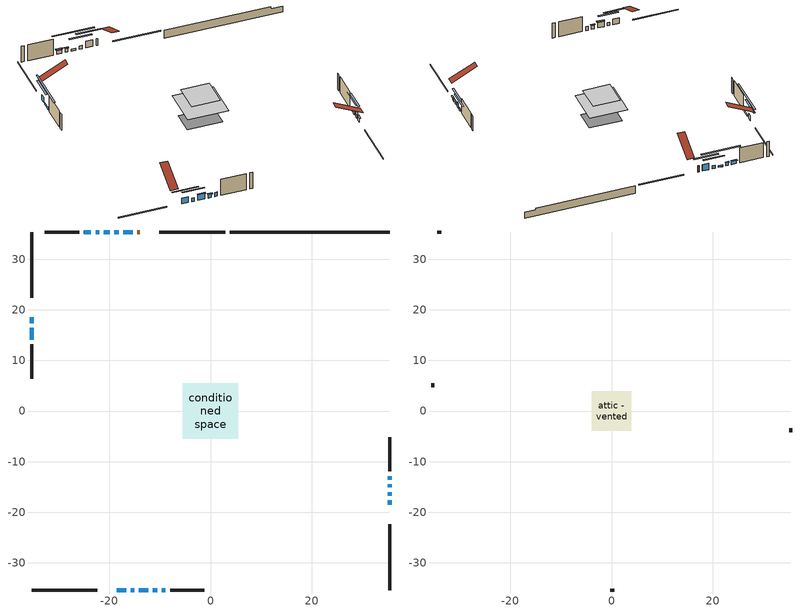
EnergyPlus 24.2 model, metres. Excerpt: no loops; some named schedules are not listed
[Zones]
conditioned space
 floor adiabatic (AdiabaticFloorConstruction): -5.47,-5.47 -5.47,5.47 5.47,5.47 5.47,-5.47 z3.05
 floor foundation (Slab1 construction): -4.73,-3.17 -4.73,3.17 4.73,3.17 4.73,-3.17 z-1.83
 wall outside (RimJoist1 construction): 2.87,35.37 -10.08,35.37 / -35.37,-35.37 -22.43,-35.37 / -35.37,35.37 -35.37,22.43 / 35.37,-35.37 35.37,-22.43 z0.61:0.91
 wall outside (AdiabaticWallConstruction 1): -13.98,35.37 -14.44,35.37 z0.61:2.64
 wall outside (AdiabaticWallConstruction): 35.37,-18.52 35.37,-17.66 / 35.37,-16.73 35.37,-16.04 / -22.01,35.37 -22.7,35.37 / -23.63,35.37 -25,35.37 z0.61:1.68; -15.37,35.37 -17.2,35.37 z0.61:2.64; -18.12,35.37 -18.99,35.37 z0.61:1.58; -35.37,18.52 -35.37,17.35 / 35.37,-15.12 35.37,-14.48 z0.61:2.24; -18.52,-35.37 -16.69,-35.37 / -14.17,-35.37 -12.34,-35.37 z0.61:2.34; -15.77,-35.37 -15.1,-35.37 z0.61:1.63; -19.91,35.37 -21.08,35.37 / -35.37,16.43 -35.37,14.09 z0.61:1.17; -11.42,-35.37 -10.55,-35.37 z0.61:1.78; -9.63,-35.37 -8.91,-35.37 z0.61:1.83; 35.37,-13.55 35.37,-12.86 z0.61:1.53
 wall outside (Wall1 construction): -25.93,35.37 -32.72,35.37 / -7.98,-35.37 -1.19,-35.37 / -35.37,13.16 -35.37,6.37 / 35.37,-11.94 35.37,-5.15 z0.61:5.49
 wall foundation (FoundationWall1 construction): 3.8,35.37,-1.83 3.8,35.37,0.61 32.22,35.37,0.61 32.22,35.37,-0.01 35.37,35.37,-0.01 35.37,35.37,-1.83
 window (WindowConstruction): 35.37,-18.52 35.37,-17.66 z0.61:1.68
 window (WindowConstruction 8): -15.37,35.37 -17.19,35.37 z0.61:2.64
 window (WindowConstruction 9): -18.12,35.37 -18.99,35.37 z0.61:1.58
 window (WindowConstruction 10): -35.37,18.52 -35.37,17.36 z0.61:2.23
 window (WindowConstruction 11): -18.52,-35.37 -16.69,-35.37 z0.61:2.34
 window (WindowConstruction 12): -15.76,-35.37 -15.1,-35.37 z0.61:1.62
 window (WindowConstruction 14): -19.92,35.37 -21.08,35.37 z0.61:1.17
 window (WindowConstruction 15): -35.37,16.43 -35.37,14.09 z0.61:1.17
 window (WindowConstruction 1): 35.37,-16.73 35.37,-16.04 z0.61:1.68
 window (WindowConstruction 2): -22.01,35.37 -22.7,35.37 z0.61:1.68
 window (WindowConstruction 3): -23.63,35.37 -25,35.37 z0.61:1.68
 window (WindowConstruction 4): -14.17,-35.37 -12.35,-35.37 z0.61:2.34
 window (WindowConstruction 5): -11.42,-35.37 -10.55,-35.37 z0.61:1.78
 window (WindowConstruction 13): -9.62,-35.37 -8.91,-35.37 z0.61:1.83
 window (WindowConstruction 6): 35.37,-15.12 35.37,-14.48 z0.61:2.23
 window (WindowConstruction 7): 35.37,-13.55 35.37,-12.87 z0.61:1.52
 door (Door): -13.98,35.37 -14.44,35.37 z0.61:2.64
 ceiling adiabatic (AdiabaticFloorConstruction): 5.47,-5.47 5.47,5.47 -5.47,5.47 -5.47,-5.47 z3.05
attic - vented
 floor to conditioned space (Floor1 construction Reversed): -3.87,-3.87 -3.87,3.87 3.87,3.87 3.87,-3.87 z5.49
 wall outside (Wall3 construction): -33.65,35.37 -34.45,35.37 / -0.26,-35.37 0.53,-35.37 / -35.37,5.44 -35.37,4.64 / 35.37,-4.22 35.37,-3.42 z0.61:5.49
 roof outside (Roof1 construction): -13.06,35.37,5.49 -13.06,28.05,9.15 -11.01,28.05,9.15 -11.01,35.37,5.49; -19.45,-35.37,5.49 -19.45,-28.05,9.15 -21.5,-28.05,9.15 -21.5,-35.37,5.49; -35.37,19.45,5.49 -28.05,19.45,9.15 -28.05,21.5,9.15 -35.37,21.5,5.49; 35.37,-19.45,5.49 28.05,-19.45,9.15 28.05,-21.5,9.15 35.37,-21.5,5.49
shading: 35.37,-17.46 35.37,-18.72 35.79,-18.72 35.79,-17.46 z1.88; -19.83,35.37 -12.73,35.37 -12.73,35.79 -19.83,35.79 z5.28; -21.63,35.37 -15.48,35.37 -15.48,35.79 -21.63,35.79 z4.22; -35.37,14.72 -35.37,21.16 -35.79,21.16 -35.79,14.72 z4.87; -14.05,-35.37 -21.16,-35.37 -21.16,-35.79 -14.05,-35.79 z4.98; -12.46,-35.37 -18.4,-35.37 -18.4,-35.79 -12.46,-35.79 z4.26; -26.16,35.37 -14.83,35.37 -14.83,35.79 -26.16,35.79 z6.25; -35.37,9.01 -35.37,21.51 -35.79,21.51 -35.79,9.01 z6.25; 35.37,-15.84 35.37,-16.93 35.79,-16.93 35.79,-15.84 z1.88; -22.9,35.37 -21.81,35.37 -21.81,35.79 -22.9,35.79 z1.88; -25.2,35.37 -23.43,35.37 -23.43,35.79 -25.2,35.79 z1.88; -12.14,-35.37 -14.38,-35.37 -14.38,-35.79 -12.14,-35.79 z2.54; -10.35,-35.37 -11.62,-35.37 -11.62,-35.79 -10.35,-35.79 z1.98; 35.37,-11.84 35.37,-17.75 35.79,-17.75 35.79,-11.84 z4.87; 35.37,-10.23 35.37,-16.19 35.79,-16.19 35.79,-10.23 z4.16
[Building]
Building 1: Terrain=Suburbs
[Site:Location]
Quebec Intl AP_QC: Latitude {deg}=46.8; Longitude {deg}=-71.38; Time Zone {hr}=-5; Elevation {m}=74; Keep Site Location Information=Yes
[Site:GroundTemperature:Shallow]
0.0108218, -2.24938, -2.43038, -1.3578, 2.94801, 7.23376, 10.9493, 13.303, 13.5029, 11.5886, 7.96783, 3.81355
[Site:WaterMainsTemperature]
Calculation Method=Schedule; Temperature Schedule=mains temperature schedule
[Material] Roughness=Rough; Thermal Absorptance=0.9
Name | Thickness {m} | Conductivity {W/m-K} | Density {kg/m3} | Specific Heat {J/kg-K} | Solar Absorptance | Visible Absorptance
asphalt or fiberglass shingles | 0.00635 | 0.162714 | 1121.4 | 1465.45 | 0.4 | 0.4
ceiling loosefill ins | 0.254 | 0.0480833 | 16.02 | 1046.75 | 0.7 | 0.7
ceiling stud and cavity | 0.1397 | 0.181549 | 65.682 | 1177.47 | 0.7 | 0.7
concrete 4.0 in. | 0.1016 | 1.803125 | 2242.8 | 837.4 | 0.7 | 0.7
concrete 8.0 in. | 0.2032 | 1.803125 | 2242.8 | 837.4 | 0.7 | 0.7
door material | 0.04445 | 0.0451087 | 512.64 | 1214.23 | 0.7 | 0.7
exterior vertical ins | 0.0421978 | 0.029427 | 32.04 | 1214.23 | 0.7 | 0.7
floor covering | 0.0127 | 0.0433444 | 54.468 | 1339.84 | 0.6 | 0.6
floor rigid ins; wall rigid ins 1 | 0.512978 | 0.029427 | 32.04 | 1214.23 | 0.7 | 0.7
floor stud and cavity | 0.1397 | 1.75129 | 37.0049 | 1207.88 | 0.7 | 0.7
furniture material conditioned space 1 | 0.1524 | 0.115458 | 640.8 | 1214.23 | 0.6 | 0.6
gypsum board | 0.0127 | 0.160291 | 801 | 837.4 | 0.6 | 0.6
gypsum board 1 | 0.0127 | 0.160291 | 801 | 837.4 | 0.7 | 0.7
osb sheathing 0.5 in. | 0.0127 | 0.115458 | 512.64 | 1214.23 | 0.7 | 0.7
osb sheathing 0.75 in. | 0.01905 | 0.115458 | 512.64 | 1214.23 | 0.7 | 0.7
osb sheathing 2.0 in. | 0.0508 | 0.115458 | 512.64 | 1214.23 | 0.7 | 0.7
rim joist rigid ins; wall rigid ins | 0.051816 | 0.029427 | 32.04 | 1214.23 | 0.7 | 0.7
rim joist stud and cavity | 0.0508 | 0.0407728 | 125.044 | 1163.47 | 0.6 | 0.6
wall stud and cavity | 0.1397 | 0.177493 | 139.0536 | 1170.24 | 0.7 | 0.7
wall stud and cavity 1 | 0.0889 | 6.1454 | 50.32683 | 1063.81 | 0.6 | 0.6
wall stud and cavity 2 | 0.0889 | 0.380278 | 52.3479 | 1209.89 | 0.7 | 0.7
wall stud and cavity 3 | 0.0889 | 0.391764 | 83.0341 | 1211.67 | 0.7 | 0.7
wood siding | 0.0254 | 0.102417 | 544.68 | 1172.36 | 0.4 | 0.4
wood siding 1 | 0.00254 | 0.102417 | 544.68 | 1172.36 | 0.4 | 0.4
wood siding 2; wood siding 3; wood siding 4 | 0.0254 | 0.102417 | 544.68 | 1172.36 | 0.7 | 0.7
[WindowMaterial:SimpleGlazingSystem]
Name | U-Factor {W/m2-K} | Solar Heat Gain Coefficient
WindowMaterial | 2.77825 | 0.56
WindowMaterial 1 | 2.773703 | 0.53
WindowMaterial 10 | 2.77257 | 0.52
WindowMaterial 11 | 2.97414 | 0.62
WindowMaterial 12 | 2.76632 | 0.48
WindowMaterial 2 | 2.78563 | 0.6
WindowMaterial 3 | 2.79414 | 0.65
WindowMaterial 4 | 2.77995 | 0.57
WindowMaterial 5 | 2.77768 | 0.55
WindowMaterial 6 | 2.770864 | 0.52
WindowMaterial 7 | 2.82821 | 0.59
WindowMaterial 8 | 2.77711 | 0.55
WindowMaterial 9 | 2.78847 | 0.62
[Construction]
AdiabaticFloorConstruction: floor stud and cavity, floor rigid ins, osb sheathing 0.75 in., floor covering
AdiabaticWallConstruction: wood siding 3, wall rigid ins 1, wall stud and cavity 2, gypsum board
AdiabaticWallConstruction 1: wood siding 4, wall rigid ins 1, wall stud and cavity 2, gypsum board
Door: door material
Floor1 construction Reversed: gypsum board, ceiling stud and cavity, ceiling loosefill ins
FoundationWall1 construction: concrete 8.0 in., gypsum board 1
furniture construction conditioned space 1: furniture material conditioned space 1
PartitionWallConstruction: gypsum board, wall stud and cavity 3, gypsum board
RimJoist1 construction: wood siding 2, rim joist rigid ins, osb sheathing 2.0 in., rim joist stud and cavity
Roof1 construction: asphalt or fiberglass shingles
Slab1 construction: concrete 4.0 in.
Wall1 construction: wood siding, wall rigid ins, osb sheathing 0.5 in., wall stud and cavity, gypsum board
Wall3 construction: wood siding 1, wall stud and cavity 1
WindowConstruction: WindowMaterial
WindowConstruction 1; WindowConstruction 2: WindowMaterial 1
WindowConstruction 10: WindowMaterial 9
WindowConstruction 11; WindowConstruction 4: WindowMaterial 3
WindowConstruction 12: WindowMaterial 10
WindowConstruction 13: WindowMaterial 11
WindowConstruction 14; WindowConstruction 15: WindowMaterial 12
WindowConstruction 3: WindowMaterial 2
WindowConstruction 5: WindowMaterial 4
WindowConstruction 6: WindowMaterial 5
WindowConstruction 7: WindowMaterial 6
WindowConstruction 8: WindowMaterial 7
WindowConstruction 9: WindowMaterial 8
[Zone] Multiplier=1; Part of Total Floor Area=Yes
Name | Volume {m3}
attic - vented | 34.5545
conditioned space | 468.6
[Space]
Name | Zone | Volume {m3}
attic - vented 1 | attic - vented | 34.5545
conditioned space 1 | conditioned space | 468.6
[ZoneInfiltration:EffectiveLeakageArea]
infil attic - vented 1: Zone or Space=attic - vented 1; Schedule=Always On Discrete; Effective Air Leakage Area {cm2}=2211.69; Stack Coefficient=0.000593619; Wind Coefficient=1.64617e-05
[ZoneMixing]
whole house fan mix: Zone or Space=attic - vented; Schedule=Always On Continuous; Design Flow Rate Calculation Method=Flow/Zone; Design Flow Rate {m3/s}=0; Source Zone or Space=conditioned space
[SurfaceProperty:ExposedFoundationPerimeter]
Slab1: Exposed Perimeter Calculation Method=TotalExposedPerimeter; Total Exposed Perimeter {m}=31.578
[InternalMass] Zone or ZoneList=conditioned space; Space or SpaceList=conditioned space 1
Name | Construction | Surface Area {m2}
furniture mass conditioned space 1 | furniture construction conditioned space 1 | 71.8802
partition wall mass | PartitionWallConstruction | 179.7
[Lights]
interior lighting: Zone or ZoneList or Space or SpaceList=conditioned space 1; Schedule=interior lighting schedule; Design Level Calculation Method=LightingLevel; Lighting Level {W}=343.2; Return Air Fraction=0; Fraction Radiant=0.6; Fraction Visible=0.2; Fraction Replaceable=1
[People]
occupants: Zone or ZoneList or Space or SpaceList=conditioned space 1; Number of People Schedule=occupants schedule; Number of People Calculation Method=People; Number of People=3; Fraction Radiant=0.314171; Sensible Heat Fraction=0.56303; Activity Level Schedule=occupants activity schedule; Carbon Dioxide Generation Rate {m3/s-W}=0; Enable ASHRAE 55 Comfort Warnings=No; Mean Radiant Temperature Calculation Type=EnclosureAveraged
[ElectricEquipment] Zone or ZoneList or Space or SpaceList=conditioned space 1; Design Level Calculation Method=EquipmentLevel
Name | Schedule | Design Level {W} | Fraction Latent | Fraction Radiant | Fraction Lost
clothes dryer | clothes dryer schedule | 140.772 | 0.015 | 0.081 | 0.85
clothes washer | clothes washer schedule | 32.1985 | 0.03 | 0.162 | 0.7
cooking range | cooking range schedule | 215.147 | 0.08 | 0.432 | 0.2
dishwasher | dishwasher schedule | 66.8632 | 0.3 | 0.18 | 0.4
fridge | fridge schedule | 72.9452 | 0 | 0.6 | 0
mech vent house fan | mech vent house fan schedule | 19.9167 | 0 | 0 | 0.5
mech vent house fan cfis | mech vent house fan cfis schedule | 0 | 0 | 0 | 0
mech vent range fan 0 | mech vent range fan 0 schedule | 57 | 0 | 0 | 1
misc plug loads | misc plug loads schedule | 494.7 | 0.045 | 0.513 | 0.1
whole house fan | Always On Discrete | 0 | 0 | 0 | 1
[OtherEquipment] Zone or ZoneList or Space or SpaceList=conditioned space 1; Design Level Calculation Method=EquipmentLevel
Name | Fuel Type | Schedule | Design Level {W} | Fraction Latent | Fraction Radiant | Fraction Lost
clothes dryer 1 | Electricity | clothes dryer schedule | 0 | 0.015 | 0.081 | 0.85
cooking range 1 | Electricity | cooking range schedule | 0 | 0.08 | 0.432 | 0.2
general water use latent | None | general water use schedule | 62.594 | 1 | 0 | 0
general water use sensible | None | general water use schedule | -61.6891 | 0 | 0.6 | 0
mech vent house fan latent load | None | Always On Discrete | 0 | 1 | 0 | 0
mech vent house fan sensible load | None | Always On Discrete | 0 | 0 | 0 | 0
water heater energy adjustment1 | Electricity | Always On Discrete | 0.01 | 0 | 0 | 1
[ZoneInfiltration:DesignFlowRate] Zone or ZoneList or Space or SpaceList=conditioned space 1; Schedule=Always On Discrete; Design Flow Rate Calculation Method=Flow/Zone; Design Flow Rate {m3/s}=0
infil flow; natural vent flow; whole house fan flow
[ZoneControl:Thermostat]
conditioned space Thermostat: Zone or ZoneList=conditioned space; Control Type Schedule=conditioned space Thermostat Schedule; Control 1=conditioned space temperature setpoint; Temperature Difference Between Cutout And Setpoint {deltaC}=0
[ZoneHVAC:Baseboard:Convective:Electric]
electric baseboard: Availability Schedule=Always On Discrete; Heating Design Capacity {W}=8898.22; Efficiency=1
[Zone equipment]
conditioned space: electric baseboard
[Foundation:Kiva]
Foundation Kiva 1: Initial Indoor Air Temperature {C}=18; Wall Height Above Grade {m}=0.609996; Wall Depth Below Slab {m}=0.2032; Custom Block Material Name 1=exterior vertical ins; Custom Block Depth 1 {m}=2.43998; Custom Block X Position 1 {m}=0.2159; Custom Block Z Position 1 {m}=0
[Foundation:Kiva:Settings]
Soil Conductivity {W/m-K}=0.849921; Soil Density {kg/m3}=1842.3; Soil Specific Heat {J/kg-K}=418.7; Ground Solar Absorptivity=0.9; Ground Thermal Absorptivity=0.9; Ground Surface Roughness {m}=0.03; Far-Field Width {m}=40; Deep-Ground Boundary Condition=ZeroFlux; Deep-Ground Depth {m}=40; Minimum Cell Dimension {m}=0.2; Maximum Cell Growth Coefficient=3; Simulation Timestep=Timestep
[Exterior:Lights]
exterior lighting: Schedule=exterior lighting schedule; Design Level {W}=75.6
[EnergyManagementSystem:GlobalVariable]
infil_program_Qfan
infil_program_Qinf
natural_vent_program_Qnv
natural_vent_program_Qwhf
[EnergyManagementSystem:Sensor]
Name | Output:Variable or Output:Meter Index Key | Output:Variable or Output:Meter
airflow_gain | infil flow | Infiltration Sensible Heat Gain Energy
airflow_gain_1 | natural vent flow | Infiltration Sensible Heat Gain Energy
airflow_gain_2 | whole house fan flow | Infiltration Sensible Heat Gain Energy
airflow_loss | infil flow | Infiltration Sensible Heat Loss Energy
airflow_loss_1 | natural vent flow | Infiltration Sensible Heat Loss Energy
airflow_loss_2 | whole house fan flow | Infiltration Sensible Heat Loss Energy
clg_load_cond |  | Cooling:EnergyTransfer:Zone:CONDITIONED SPACE
clg_sp_s; clg_sp_s_1 | cooling setpoint | Schedule Value
clothes_dryer_exhaust_0_sch_s | clothes dryer exhaust 0 schedule | Schedule Value
conditioned_space_clg_unmet_s | conditioned space | Zone Cooling Setpoint Not Met Time
conditioned_space_htg_unmet_s | conditioned space | Zone Heating Setpoint Not Met Time
cool_season | cooling season schedule | Schedule Value
fridge_tin_s | conditioned space | Zone Mean Air Temperature
htg_load_cond |  | Heating:EnergyTransfer:Zone:CONDITIONED SPACE
htg_sp_s; htg_sp_s_1 | heating setpoint | Schedule Value
ig_ee_conv | clothes dryer | Electric Equipment Convective Heating Energy
ig_ee_conv_2 | cooking range | Electric Equipment Convective Heating Energy
ig_ee_conv_4 | fridge | Electric Equipment Convective Heating Energy
ig_ee_conv_5 | misc plug loads | Electric Equipment Convective Heating Energy
ig_ee_conv_6 | whole house fan | Electric Equipment Convective Heating Energy
ig_ee_rad | clothes dryer | Electric Equipment Radiant Heating Energy
ig_ee_rad_2 | cooking range | Electric Equipment Radiant Heating Energy
ig_ee_rad_4 | fridge | Electric Equipment Radiant Heating Energy
ig_ee_rad_5 | misc plug loads | Electric Equipment Radiant Heating Energy
ig_ee_rad_6 | whole house fan | Electric Equipment Radiant Heating Energy
ig_lgt_conv | interior lighting | Lights Convective Heating Energy
ig_lgt_rad | interior lighting | Lights Radiant Heating Energy
ig_lgt_vis | interior lighting | Lights Visible Radiation Heating Energy
ig_oe_conv | clothes dryer 1 | Other Equipment Convective Heating Energy
ig_oe_conv_1 | cooking range 1 | Other Equipment Convective Heating Energy
ig_oe_conv_2 | general water use latent | Other Equipment Convective Heating Energy
ig_oe_conv_3 | general water use sensible | Other Equipment Convective Heating Energy
ig_oe_conv_4 | water heater energy adjustment1 | Other Equipment Convective Heating Energy
ig_oe_rad | clothes dryer 1 | Other Equipment Radiant Heating Energy
ig_oe_rad_1 | cooking range 1 | Other Equipment Radiant Heating Energy
ig_oe_rad_2 | general water use latent | Other Equipment Radiant Heating Energy
ig_oe_rad_3 | general water use sensible | Other Equipment Radiant Heating Energy
ig_oe_rad_4 | water heater energy adjustment1 | Other Equipment Radiant Heating Energy
ig_ppl_conv | occupants | People Convective Heating Energy
ig_ppl_rad | occupants | People Radiant Heating Energy
im_conv | furniture mass conditioned space 1 | Surface Inside Face Convection Heat Gain Energy
im_conv_1 | partition wall mass | Surface Inside Face Convection Heat Gain Energy
im_ig | furniture mass conditioned space 1 | Surface Inside Face Internal Gains Radiation Heat Gain Energy
im_ig_1 | partition wall mass | Surface Inside Face Internal Gains Radiation Heat Gain Energy
im_lgt | furniture mass conditioned space 1 | Surface Inside Face Lights Radiation Heat Gain Energy
im_lgt_1 | partition wall mass | Surface Inside Face Lights Radiation Heat Gain Energy
im_sol | furniture mass conditioned space 1 | Surface Inside Face Solar Radiation Heat Gain Energy
im_sol_1 | partition wall mass | Surface Inside Face Solar Radiation Heat Gain Energy
im_surf | furniture mass conditioned space 1 | Surface Inside Face Net Surface Thermal Radiation Heat Gain Energy
im_surf_1 | partition wall mass | Surface Inside Face Net Surface Thermal Radiation Heat Gain Energy
mech_vent_range_fan_0_sch_s | mech vent range fan 0 schedule | Schedule Value
mv_conv | mech vent house fan | Electric Equipment Convective Heating Energy
mv_conv_1 | mech vent house fan cfis | Electric Equipment Convective Heating Energy
mv_conv_2 | mech vent range fan 0 | Electric Equipment Convective Heating Energy
mv_conv_3 | mech vent house fan latent load | Other Equipment Convective Heating Energy
mv_conv_4 | mech vent house fan sensible load | Other Equipment Convective Heating Energy
mv_rad | mech vent house fan | Electric Equipment Radiant Heating Energy
mv_rad_1 | mech vent house fan cfis | Electric Equipment Radiant Heating Energy
mv_rad_2 | mech vent range fan 0 | Electric Equipment Radiant Heating Energy
mv_rad_3 | mech vent house fan latent load | Other Equipment Radiant Heating Energy
mv_rad_4 | mech vent house fan sensible load | Other Equipment Radiant Heating Energy
natural_vent_s | natural vent schedule | Schedule Value
out_pb_s |  | Site Outdoor Air Barometric Pressure
out_wt_s |  | Site Outdoor Air Humidity Ratio
site_vw_s |  | Site Wind Speed
ss_back_out | Window1 | Surface Window Shortwave from Zone Back Out Window Heat Transfer Rate
ss_back_out_1 | Window10 | Surface Window Shortwave from Zone Back Out Window Heat Transfer Rate
ss_back_out_10 | Window4 | Surface Window Shortwave from Zone Back Out Window Heat Transfer Rate
ss_back_out_11 | Window5 | Surface Window Shortwave from Zone Back Out Window Heat Transfer Rate
ss_back_out_12 | Window6 | Surface Window Shortwave from Zone Back Out Window Heat Transfer Rate
ss_back_out_13 | Window7 | Surface Window Shortwave from Zone Back Out Window Heat Transfer Rate
ss_back_out_14 | Window8 | Surface Window Shortwave from Zone Back Out Window Heat Transfer Rate
ss_back_out_15 | Window9 | Surface Window Shortwave from Zone Back Out Window Heat Transfer Rate
ss_back_out_2 | Window11 | Surface Window Shortwave from Zone Back Out Window Heat Transfer Rate
ss_back_out_3 | Window12 | Surface Window Shortwave from Zone Back Out Window Heat Transfer Rate
ss_back_out_4 | Window13 | Surface Window Shortwave from Zone Back Out Window Heat Transfer Rate
ss_back_out_5 | Window14 | Surface Window Shortwave from Zone Back Out Window Heat Transfer Rate
ss_back_out_6 | Window15 | Surface Window Shortwave from Zone Back Out Window Heat Transfer Rate
ss_back_out_7 | Window16 | Surface Window Shortwave from Zone Back Out Window Heat Transfer Rate
ss_back_out_8 | Window2 | Surface Window Shortwave from Zone Back Out Window Heat Transfer Rate
ss_back_out_9 | Window3 | Surface Window Shortwave from Zone Back Out Window Heat Transfer Rate
ss_conv | Door1 | Surface Inside Face Convection Heat Gain Energy
ss_conv_1 | Window1 | Surface Inside Face Convection Heat Gain Energy
ss_conv_10 | Window3 | Surface Inside Face Convection Heat Gain Energy
ss_conv_11 | Window4 | Surface Inside Face Convection Heat Gain Energy
ss_conv_12 | Window5 | Surface Inside Face Convection Heat Gain Energy
ss_conv_13 | Window6 | Surface Inside Face Convection Heat Gain Energy
ss_conv_14 | Window7 | Surface Inside Face Convection Heat Gain Energy
ss_conv_15 | Window8 | Surface Inside Face Convection Heat Gain Energy
ss_conv_16 | Window9 | Surface Inside Face Convection Heat Gain Energy
ss_conv_2 | Window10 | Surface Inside Face Convection Heat Gain Energy
ss_conv_3 | Window11 | Surface Inside Face Convection Heat Gain Energy
ss_conv_4 | Window12 | Surface Inside Face Convection Heat Gain Energy
ss_conv_5 | Window13 | Surface Inside Face Convection Heat Gain Energy
ss_conv_6 | Window14 | Surface Inside Face Convection Heat Gain Energy
ss_conv_7 | Window15 | Surface Inside Face Convection Heat Gain Energy
ss_conv_8 | Window16 | Surface Inside Face Convection Heat Gain Energy
ss_conv_9 | Window2 | Surface Inside Face Convection Heat Gain Energy
ss_ig | Door1 | Surface Inside Face Internal Gains Radiation Heat Gain Energy
ss_ig_1 | Window1 | Surface Inside Face Internal Gains Radiation Heat Gain Energy
ss_ig_10 | Window3 | Surface Inside Face Internal Gains Radiation Heat Gain Energy
ss_ig_11 | Window4 | Surface Inside Face Internal Gains Radiation Heat Gain Energy
ss_ig_12 | Window5 | Surface Inside Face Internal Gains Radiation Heat Gain Energy
ss_ig_13 | Window6 | Surface Inside Face Internal Gains Radiation Heat Gain Energy
ss_ig_14 | Window7 | Surface Inside Face Internal Gains Radiation Heat Gain Energy
ss_ig_15 | Window8 | Surface Inside Face Internal Gains Radiation Heat Gain Energy
ss_ig_16 | Window9 | Surface Inside Face Internal Gains Radiation Heat Gain Energy
ss_ig_2 | Window10 | Surface Inside Face Internal Gains Radiation Heat Gain Energy
ss_ig_3 | Window11 | Surface Inside Face Internal Gains Radiation Heat Gain Energy
ss_ig_4 | Window12 | Surface Inside Face Internal Gains Radiation Heat Gain Energy
ss_ig_5 | Window13 | Surface Inside Face Internal Gains Radiation Heat Gain Energy
ss_ig_6 | Window14 | Surface Inside Face Internal Gains Radiation Heat Gain Energy
ss_ig_7 | Window15 | Surface Inside Face Internal Gains Radiation Heat Gain Energy
ss_ig_8 | Window16 | Surface Inside Face Internal Gains Radiation Heat Gain Energy
ss_ig_9 | Window2 | Surface Inside Face Internal Gains Radiation Heat Gain Energy
ss_lgt | Door1 | Surface Inside Face Lights Radiation Heat Gain Energy
ss_sol | Door1 | Surface Inside Face Solar Radiation Heat Gain Energy
ss_surf | Door1 | Surface Inside Face Net Surface Thermal Radiation Heat Gain Energy
ss_surf_1 | Window1 | Surface Inside Face Net Surface Thermal Radiation Heat Gain Energy
ss_surf_10 | Window3 | Surface Inside Face Net Surface Thermal Radiation Heat Gain Energy
ss_surf_11 | Window4 | Surface Inside Face Net Surface Thermal Radiation Heat Gain Energy
ss_surf_12 | Window5 | Surface Inside Face Net Surface Thermal Radiation Heat Gain Energy
ss_surf_13 | Window6 | Surface Inside Face Net Surface Thermal Radiation Heat Gain Energy
ss_surf_14 | Window7 | Surface Inside Face Net Surface Thermal Radiation Heat Gain Energy
ss_surf_15 | Window8 | Surface Inside Face Net Surface Thermal Radiation Heat Gain Energy
ss_surf_16 | Window9 | Surface Inside Face Net Surface Thermal Radiation Heat Gain Energy
ss_surf_2 | Window10 | Surface Inside Face Net Surface Thermal Radiation Heat Gain Energy
ss_surf_3 | Window11 | Surface Inside Face Net Surface Thermal Radiation Heat Gain Energy
ss_surf_4 | Window12 | Surface Inside Face Net Surface Thermal Radiation Heat Gain Energy
ss_surf_5 | Window13 | Surface Inside Face Net Surface Thermal Radiation Heat Gain Energy
ss_surf_6 | Window14 | Surface Inside Face Net Surface Thermal Radiation Heat Gain Energy
ss_surf_7 | Window15 | Surface Inside Face Net Surface Thermal Radiation Heat Gain Energy
ss_surf_8 | Window16 | Surface Inside Face Net Surface Thermal Radiation Heat Gain Energy
ss_surf_9 | Window2 | Surface Inside Face Net Surface Thermal Radiation Heat Gain Energy
ss_trans_in | Window1 | Surface Window Transmitted Solar Radiation Rate
ss_trans_in_1 | Window10 | Surface Window Transmitted Solar Radiation Rate
ss_trans_in_10 | Window4 | Surface Window Transmitted Solar Radiation Rate
ss_trans_in_11 | Window5 | Surface Window Transmitted Solar Radiation Rate
